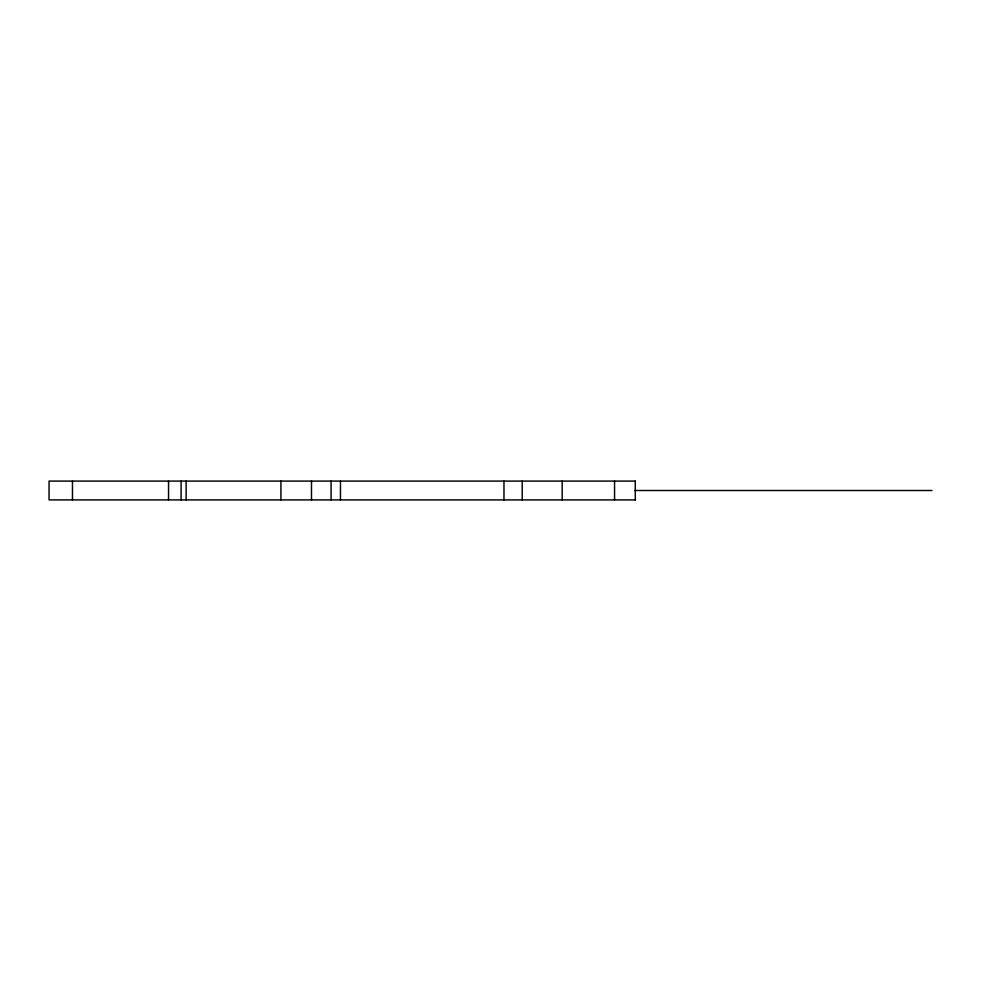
<?xml version="1.0" encoding="UTF-8"?>
<svg xmlns="http://www.w3.org/2000/svg" width="981" height="981" viewBox="0 0 981 981"><rect width="100%" height="100%" fill="white"/><g stroke="black" fill="none" stroke-linecap="round" stroke-linejoin="round"><path stroke-width="1.47" d="M635.271 481.095L49.05 481.095L49.05 499.905L635.455 499.905M634.805 490.5L931.95 490.5M635.283 481.095L635.271 499.905M614.56 481.095L614.56 499.905M562.187 481.095L562.187 499.905M522.223 481.095L522.223 499.905M503.976 481.095L503.976 499.905M340.468 481.095L340.468 499.905M331.088 481.095L331.088 499.905M311.492 481.095L311.492 499.905M280.922 481.095L280.922 499.905M186.132 481.095L186.132 499.905M181.105 481.095L181.105 499.905M168.548 481.095L168.548 499.905M72.471 481.095L72.471 499.905"/></g></svg>
